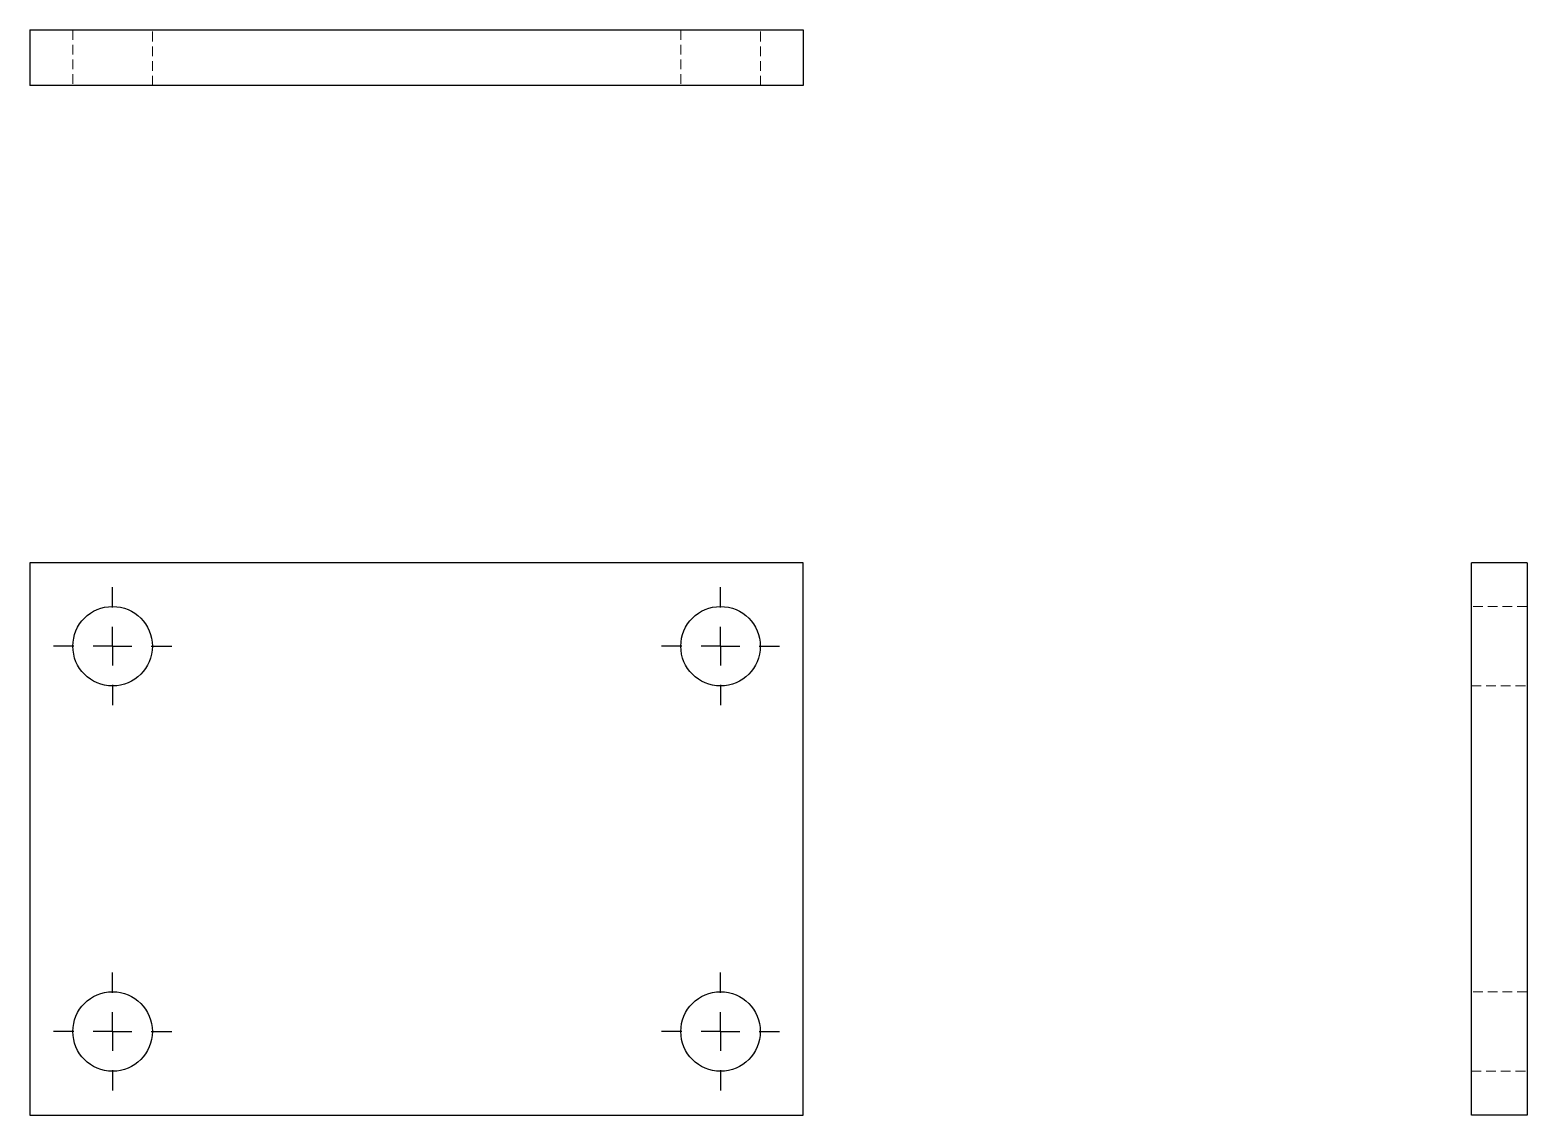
# Model space of a CAD drawing. Header units: millimetres. Extents: x 33 to 227, y 21 to 162.
import ezdxf

# ---------------------------------------------------------------- set-up
doc = ezdxf.new("R2010")
doc.units = ezdxf.units.MM
doc.linetypes.add('HIDDEN', pattern=[1.905, 1.27, -0.635])
doc.layers.add('10', color=7, linetype='Continuous')

# ---------------------------------------------------------------- blocks, each defined once
blk = doc.blocks.new('SW_CENTERMARKSYMBOL_0')
at = {"layer": '10', "color": 0}
for p, q in [((0, 5), (0, 7.64)), ((0, 0), (0, 2.5)), ((-5, 0), (-7.64, 0)), ((0, 0), (-2.5, 0)), ((0, 0), (0, -2.5)), ((0, 0), (2.5, 0)), ((5, 0), (7.64, 0)), ((0, -5), (0, -7.64))]:
    blk.add_line(p, q, dxfattribs=at)
blk = doc.blocks.new('SW_CENTERMARKSYMBOL_1')
at = {"layer": '10', "color": 0}
for p, q in [((0, 5), (0, 7.64)), ((0, 0), (0, 2.5)), ((-5, 0), (-7.64, 0)), ((0, 0), (-2.5, 0)), ((0, 0), (0, -2.5)), ((0, 0), (2.5, 0)), ((5, 0), (7.64, 0)), ((0, -5), (0, -7.64))]:
    blk.add_line(p, q, dxfattribs=at)
blk = doc.blocks.new('SW_CENTERMARKSYMBOL_2')
at = {"layer": '10', "color": 0}
for p, q in [((0, 5), (0, 7.64)), ((0, 0), (0, 2.5)), ((-5, 0), (-7.64, 0)), ((0, 0), (-2.5, 0)), ((0, 0), (0, -2.5)), ((0, 0), (2.5, 0)), ((5, 0), (7.64, 0)), ((0, -5), (0, -7.64))]:
    blk.add_line(p, q, dxfattribs=at)
blk = doc.blocks.new('SW_CENTERMARKSYMBOL_3')
at = {"layer": '10', "color": 0}
for p, q in [((0, 5), (0, 7.64)), ((0, 0), (0, 2.5)), ((-5, 0), (-7.64, 0)), ((0, 0), (-2.5, 0)), ((0, 0), (0, -2.5)), ((0, 0), (2.5, 0)), ((5, 0), (7.64, 0)), ((0, -5), (0, -7.64))]:
    blk.add_line(p, q, dxfattribs=at)

msp = doc.modelspace()

# ---------------------------------------------------------------- linework, layer by layer
at = {"color": 7, "linetype": 'Continuous', "lineweight": 25}
for p, q in [((33, 161.6), (133, 161.6)), ((33, 161.6), (33, 154.4)), ((133, 161.6), (133, 154.4)), ((133, 154.4), (33, 154.4)), ((133, 92.71), (33, 92.71)), ((33, 92.71), (33, 21.29)), ((133, 21.29), (133, 92.71)), ((219.4, 21.29), (219.4, 92.71)), ((226.6, 92.71), (219.4, 92.71)), ((226.6, 92.71), (226.6, 21.29)), ((33, 21.29), (133, 21.29)), ((226.6, 21.29), (219.4, 21.29))]:
    msp.add_line(p, q, dxfattribs=at)
at = {"color": 7, "linetype": 'HIDDEN', "lineweight": 18}
for p, q in [((38.54, 161.6), (38.54, 154.4)), ((48.83, 154.4), (48.83, 161.6)), ((117.17, 161.6), (117.17, 154.4)), ((127.46, 154.4), (127.46, 161.6)), ((226.6, 87.06), (219.4, 87.06)), ((219.4, 76.77), (226.6, 76.77)), ((226.6, 37.23), (219.4, 37.23)), ((219.4, 26.94), (226.6, 26.94))]:
    msp.add_line(p, q, dxfattribs=at)
at = {"color": 7, "linetype": 'Continuous', "lineweight": 25}
for centre in [(43.69, 81.91), (122.31, 81.91), (43.69, 32.09), (122.31, 32.09)]:
    msp.add_circle(centre, 5.14, dxfattribs=at)

# ---------------------------------------------------------------- block references
at = {"layer": '10'}
for name, p in [('SW_CENTERMARKSYMBOL_1', (43.69, 81.91)), ('SW_CENTERMARKSYMBOL_3', (122.31, 81.91)), ('SW_CENTERMARKSYMBOL_0', (43.69, 32.09)), ('SW_CENTERMARKSYMBOL_2', (122.31, 32.09))]:
    msp.add_blockref(name, p, dxfattribs=at)

doc.saveas('drawing.dxf')
